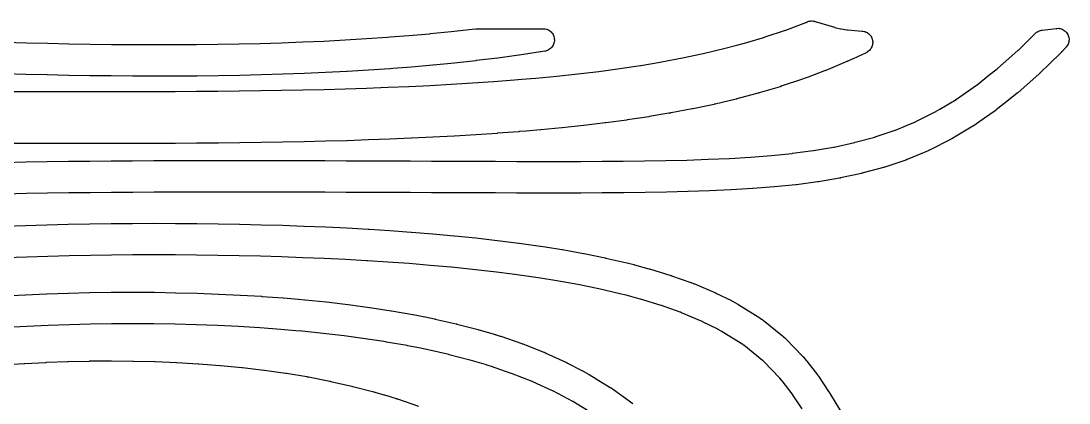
# Model space of a CAD drawing. Header units: metres. Extents: x -22.9 to 22.9, y 1.9 to 79.7.
# Drawn here: x 2.89 to 12.18, y 42.7 to 46.08 of the extents above; entities that cross this region are included whole.
import ezdxf

# ---------------------------------------------------------------- set-up
doc = ezdxf.new("R2010")
doc.units = ezdxf.units.M

msp = doc.modelspace()

# ---------------------------------------------------------------- linework, layer by layer
at = {"layer": 'MARKING'}
for points in [[(2.7421, 45.4602), (2.9315, 45.4601), (3.1207, 45.4599), (3.3098, 45.4597), (3.4987, 45.4595), (3.6876, 45.4596), (3.8764, 45.4598), (4.0652, 45.4602), (4.2538, 45.461), (4.4425, 45.4622), (4.631, 45.4638), (4.8195, 45.4658), (5.0079, 45.4684), (5.1963, 45.4716), (5.3845, 45.4754), (5.5728, 45.4798), (5.7609, 45.4851), (5.9489, 45.4911), (6.1369, 45.498), (6.3247, 45.5059), (6.5124, 45.5148), (6.7, 45.5249), (6.8874, 45.5363), (7.0746, 45.549), (7.2619, 45.5634), (7.3254, 45.5688), (7.4487, 45.5793), (7.6359, 45.5971), (7.6365, 45.5971), (7.8222, 45.6169), (7.8228, 45.6169), (8.0081, 45.639), (8.0088, 45.6391), (8.1936, 45.6639), (8.1944, 45.664), (8.3787, 45.6918), (8.3796, 45.692), (8.551, 45.721), (8.5638, 45.7232), (8.5645, 45.7234), (8.7484, 45.7577), (8.749, 45.7579), (8.7495, 45.758), (8.7501, 45.7581), (8.9319, 45.7964), (8.9325, 45.7966), (8.9332, 45.7967), (8.9338, 45.7969), (9.1152, 45.8401), (9.1159, 45.8403), (9.1165, 45.8404), (9.1171, 45.8406), (9.2321, 45.8711), (9.2979, 45.8889), (9.2985, 45.889), (9.2991, 45.8892), (9.2997, 45.8894), (9.4799, 45.9429), (9.4807, 45.9432), (9.4816, 45.9435), (9.4824, 45.9437), (9.6623, 46.0043), (9.663, 46.0045), (9.6636, 46.0048), (9.6643, 46.005), (9.7028, 46.0192), (9.8426, 46.0716), (9.8435, 46.0719), (9.8444, 46.0723), (9.8453, 46.0726), (9.8538, 46.0762), (9.8584, 46.078), (9.8607, 46.0789), (9.8701, 46.0818), (9.8798, 46.0837), (9.8896, 46.0847), (9.8995, 46.0848), (9.9093, 46.0838), (9.919, 46.0819), (9.9213, 46.0813), (9.9261, 46.08), (10.0956, 46.0289), (10.0968, 46.0286), (10.0981, 46.0282), (10.0993, 46.0279), (10.1491, 46.0157), (10.1516, 46.0151), (10.1541, 46.0146), (10.1567, 46.0142), (10.2074, 46.0072), (10.2087, 46.007), (10.21, 46.0069), (10.2113, 46.0068), (10.3419, 45.9956), (10.3467, 45.9951), (10.3488, 45.9948), (10.3583, 45.993), (10.3676, 45.9904), (10.3766, 45.9868), (10.3853, 45.9824), (10.3934, 45.9772), (10.4011, 45.9712), (10.4081, 45.9645), (10.4144, 45.9571), (10.4199, 45.9492), (10.4247, 45.9407), (10.4287, 45.9319), (10.4317, 45.9227), (10.4339, 45.9132), (10.4351, 45.9036), (10.4354, 45.8939), (10.4348, 45.8843), (10.4332, 45.8747), (10.4307, 45.8653), (10.4273, 45.8562), (10.4231, 45.8475), (10.418, 45.8393), (10.4122, 45.8315), (10.4056, 45.8244), (10.3984, 45.818), (10.3905, 45.8122), (10.3822, 45.8073), (10.3804, 45.8063), (10.376, 45.8042), (10.2611, 45.7504), (10.2608, 45.7502), (10.2595, 45.7496), (10.2591, 45.7494), (10.2149, 45.7292), (10.2142, 45.7288), (10.2135, 45.7285), (10.2127, 45.7282), (10.2082, 45.7262), (10.2074, 45.7259), (10.2067, 45.7256), (10.206, 45.7252), (10.0193, 45.6468), (10.0184, 45.6464), (10.0175, 45.6461), (10.0166, 45.6457), (10.011, 45.6435), (10.0101, 45.6431), (10.0092, 45.6428), (10.0082, 45.6424), (9.8645, 45.5885), (9.8642, 45.5884), (9.8632, 45.588), (9.8629, 45.5879), (9.8202, 45.5722), (9.8195, 45.572), (9.8189, 45.5717), (9.8182, 45.5715), (9.8141, 45.5701), (9.8135, 45.5698), (9.8128, 45.5696), (9.8121, 45.5694), (9.6253, 45.5065), (9.6244, 45.5062), (9.6236, 45.5059), (9.6227, 45.5056), (9.6174, 45.504), (9.6166, 45.5037), (9.6157, 45.5034), (9.6148, 45.5032), (9.4279, 45.4476), (9.4273, 45.4474), (9.4267, 45.4473), (9.4261, 45.4471), (9.4223, 45.446), (9.4217, 45.4459), (9.4211, 45.4457), (9.4205, 45.4455), (9.3522, 45.4271), (9.3519, 45.427), (9.2324, 45.3953), (9.2318, 45.3951), (9.2311, 45.3949), (9.2305, 45.3948), (9.2267, 45.3938), (9.226, 45.3936), (9.2254, 45.3935), (9.2248, 45.3933), (9.0376, 45.3487), (9.0369, 45.3486), (9.0363, 45.3484), (9.0356, 45.3483), (9.0317, 45.3474), (9.0311, 45.3472), (9.0304, 45.3471), (9.0298, 45.347), (8.8425, 45.3074), (8.8419, 45.3073), (8.8413, 45.3072), (8.8408, 45.3071), (8.8373, 45.3064), (8.8367, 45.3063), (8.8361, 45.3062), (8.8356, 45.3061), (8.648, 45.271), (8.6473, 45.2709), (8.6447, 45.2704), (8.6439, 45.2702), (8.629, 45.2677), (8.6288, 45.2677), (8.4552, 45.2382), (8.4544, 45.2381), (8.4512, 45.2376), (8.4502, 45.2374), (8.2619, 45.209), (8.2611, 45.2089), (8.2582, 45.2085), (8.2573, 45.2083), (8.0689, 45.1831), (8.0683, 45.183), (8.0657, 45.1827), (8.0649, 45.1826), (7.8764, 45.1601), (7.8758, 45.16), (7.8735, 45.1597), (7.8728, 45.1597), (7.6843, 45.1396), (7.6838, 45.1395), (7.6817, 45.1393), (7.6811, 45.1393), (7.4925, 45.1214), (7.492, 45.1213), (7.4903, 45.1212), (7.4898, 45.1211), (7.3644, 45.1104), (7.301, 45.1051), (7.3006, 45.105), (7.2992, 45.1049), (7.2988, 45.1049), (7.1101, 45.0904), (7.1097, 45.0904), (7.1082, 45.0903), (7.1077, 45.0902), (6.919, 45.0773), (6.9186, 45.0773), (6.9173, 45.0772), (6.9168, 45.0772), (6.7281, 45.0658), (6.7278, 45.0657), (6.7265, 45.0657), (6.7261, 45.0656), (6.5373, 45.0555), (6.5371, 45.0555), (6.5359, 45.0554), (6.5356, 45.0554), (6.3468, 45.0464), (6.3465, 45.0464), (6.3455, 45.0463), (6.3452, 45.0463), (6.1563, 45.0384), (6.1561, 45.0384), (6.1552, 45.0384), (6.1549, 45.0384), (5.966, 45.0314), (5.9658, 45.0314), (5.9649, 45.0314), (5.9647, 45.0314), (5.776, 45.0253), (5.7756, 45.0253), (5.5859, 45.02), (5.5855, 45.02), (5.3958, 45.0155), (5.3954, 45.0155), (5.2058, 45.0117), (5.2055, 45.0117), (5.0159, 45.0085), (5.0156, 45.0085), (4.826, 45.0059), (4.8257, 45.0059), (4.6362, 45.0038), (4.636, 45.0038), (4.4465, 45.0022), (4.4463, 45.0022), (4.2568, 45.001), (4.2566, 45.001), (4.0672, 45.0002), (4.0671, 45.0002), (3.8777, 44.9998), (3.8776, 44.9998), (3.6882, 44.9996), (3.6881, 44.9996), (3.4987, 44.9995), (3.3094, 44.9997), (3.1203, 44.9999), (2.9312, 45.0001), (2.7423, 45.0002)], [(2.7388, 44.833), (2.9282, 44.8369), (2.9285, 44.8369), (3.1178, 44.8401), (3.1181, 44.8401), (3.3074, 44.8428), (3.3077, 44.8428), (3.4969, 44.8449), (3.4972, 44.8449), (3.6864, 44.8466), (3.6866, 44.8466), (3.8758, 44.8479), (3.876, 44.8479), (4.0652, 44.8489), (4.0654, 44.8489), (4.2546, 44.8496), (4.2547, 44.8496), (4.4439, 44.85), (4.444, 44.85), (4.6332, 44.8502), (4.6333, 44.8502), (4.8225, 44.8502), (5.0118, 44.85), (5.201, 44.8497), (5.3902, 44.8492), (5.5794, 44.8486), (5.7686, 44.848), (5.9578, 44.8473), (6.147, 44.8465), (6.3362, 44.8457), (6.5253, 44.8448), (6.7144, 44.844), (6.9034, 44.8432), (7.0925, 44.8425), (7.2814, 44.842), (7.4703, 44.8416), (7.6592, 44.8415), (7.8479, 44.8417), (8.0365, 44.8425), (8.225, 44.8439), (8.4133, 44.8461), (8.6013, 44.8494), (8.789, 44.8541), (8.9765, 44.8606), (9.1645, 44.869), (9.1652, 44.869), (9.3511, 44.88), (9.3521, 44.8801), (9.5373, 44.8945), (9.5379, 44.8945), (9.5384, 44.8946), (9.539, 44.8946), (9.7224, 44.9132), (9.7232, 44.9133), (9.7239, 44.9134), (9.7247, 44.9135), (9.9065, 44.9374), (9.9075, 44.9375), (9.9084, 44.9377), (9.9094, 44.9378), (10.0893, 44.9685), (10.0905, 44.9688), (10.0917, 44.969), (10.0929, 44.9692), (10.2727, 45.009), (10.2737, 45.0093), (10.2746, 45.0095), (10.2756, 45.0097), (10.2797, 45.0108), (10.4534, 45.0568), (10.455, 45.0572), (10.4566, 45.0577), (10.4582, 45.0582), (10.6335, 45.1175), (10.6351, 45.1181), (10.6367, 45.1187), (10.6383, 45.1194), (10.7344, 45.1594), (10.8133, 45.1923), (10.815, 45.193), (10.8166, 45.1938), (10.8183, 45.1946), (10.9938, 45.2834), (10.9953, 45.2842), (10.9968, 45.285), (10.9983, 45.2859), (11.0307, 45.3051), (11.1744, 45.3905), (11.176, 45.3915), (11.1775, 45.3925), (11.179, 45.3935), (11.2661, 45.4543), (11.2662, 45.4544), (11.3562, 45.5171), (11.3575, 45.518), (11.3588, 45.5189), (11.3601, 45.5199), (11.4656, 45.6038), (11.4657, 45.6039), (11.5393, 45.6624), (11.5404, 45.6632), (11.5414, 45.6641), (11.5425, 45.665), (11.6426, 45.7538), (11.7235, 45.8254), (11.7244, 45.8262), (11.7252, 45.827), (11.7261, 45.8278), (11.8044, 45.904), (11.8762, 45.9739), (11.8795, 45.9771), (11.8812, 45.9786), (11.8884, 45.9844), (11.8961, 45.9895), (11.9042, 45.9939), (11.9127, 45.9975), (11.9215, 46.0004), (11.9306, 46.0024), (11.9328, 46.0027), (11.9373, 46.0034), (12.0607, 46.019), (12.0656, 46.0195), (12.0678, 46.0197), (12.0776, 46.02), (12.0874, 46.0193), (12.097, 46.0176), (12.1065, 46.015), (12.1157, 46.0115), (12.1245, 46.0071), (12.1328, 46.0019), (12.1405, 45.9959), (12.1477, 45.9891), (12.1541, 45.9817), (12.1598, 45.9737), (12.1646, 45.9652), (12.1686, 45.9562), (12.1717, 45.9469), (12.1739, 45.9373), (12.1751, 45.9276), (12.1754, 45.9178), (12.1747, 45.908), (12.173, 45.8983), (12.1705, 45.8889), (12.1669, 45.8797), (12.1625, 45.8709), (12.1573, 45.8626), (12.1513, 45.8548), (12.1499, 45.8532), (12.1466, 45.8496), (12.1119, 45.8129), (12.1112, 45.8122), (12.1105, 45.8115), (12.1098, 45.8107), (12.108, 45.8089), (12.1072, 45.8082), (12.1065, 45.8075), (12.1058, 45.8068), (11.9998, 45.7035), (11.919, 45.6248), (11.9181, 45.624), (11.9173, 45.6232), (11.9164, 45.6224), (11.9142, 45.6204), (11.9133, 45.6196), (11.9125, 45.6188), (11.9116, 45.618), (11.8284, 45.5443), (11.7254, 45.4529), (11.7243, 45.452), (11.7233, 45.4512), (11.7223, 45.4503), (11.7195, 45.448), (11.7185, 45.4471), (11.7174, 45.4463), (11.7164, 45.4454), (11.64, 45.3848), (11.5308, 45.298), (11.5296, 45.297), (11.5283, 45.296), (11.5271, 45.2951), (11.5238, 45.2926), (11.5225, 45.2917), (11.5212, 45.2908), (11.5199, 45.2898), (11.4266, 45.2249), (11.3351, 45.161), (11.3336, 45.16), (11.3321, 45.1589), (11.3306, 45.1579), (11.3265, 45.1553), (11.325, 45.1544), (11.3234, 45.1534), (11.3219, 45.1525), (11.1741, 45.0646), (11.1374, 45.0428), (11.136, 45.042), (11.1345, 45.0411), (11.133, 45.0403), (11.1291, 45.0381), (11.1275, 45.0373), (11.126, 45.0365), (11.1245, 45.0357), (10.9401, 44.9424), (10.9385, 44.9416), (10.9368, 44.9408), (10.9352, 44.94), (10.9309, 44.9381), (10.9292, 44.9373), (10.9275, 44.9366), (10.9259, 44.9359), (10.8423, 44.901), (10.7415, 44.859), (10.74, 44.8584), (10.7384, 44.8578), (10.7368, 44.8571), (10.7326, 44.8556), (10.731, 44.855), (10.7294, 44.8544), (10.7278, 44.8538), (10.5435, 44.7915), (10.5419, 44.791), (10.5403, 44.7905), (10.5387, 44.79), (10.5345, 44.7887), (10.5329, 44.7882), (10.5312, 44.7878), (10.5296, 44.7873), (10.3515, 44.7402), (10.3513, 44.7401), (10.3442, 44.7383), (10.3432, 44.738), (10.3423, 44.7378), (10.3413, 44.7375), (10.3388, 44.7369), (10.3378, 44.7367), (10.3369, 44.7365), (10.3359, 44.7362), (10.15, 44.6951), (10.1488, 44.6949), (10.1476, 44.6946), (10.1464, 44.6944), (10.1433, 44.6938), (10.1421, 44.6935), (10.1409, 44.6933), (10.1397, 44.6931), (9.9538, 44.6614), (9.9529, 44.6612), (9.952, 44.6611), (9.951, 44.6609), (9.9486, 44.6605), (9.9476, 44.6604), (9.9467, 44.6603), (9.9457, 44.6601), (9.7591, 44.6356), (9.7584, 44.6355), (9.7577, 44.6354), (9.7569, 44.6353), (9.755, 44.6351), (9.7542, 44.635), (9.7535, 44.6349), (9.7527, 44.6348), (9.5656, 44.6159), (9.565, 44.6158), (9.5645, 44.6158), (9.5639, 44.6157), (9.5623, 44.6156), (9.5618, 44.6155), (9.5612, 44.6155), (9.5606, 44.6154), (9.3732, 44.6009), (9.3724, 44.6008), (9.3708, 44.6007), (9.3697, 44.6006), (9.1813, 44.5895), (9.1807, 44.5894), (9.1794, 44.5894), (9.1786, 44.5893), (8.9899, 44.5809), (8.9895, 44.5809), (8.9887, 44.5809), (8.9881, 44.5808), (8.7994, 44.5743), (8.799, 44.5743), (8.7982, 44.5743), (8.7976, 44.5742), (8.6089, 44.5695), (8.6086, 44.5695), (8.6079, 44.5695), (8.6075, 44.5695), (8.4189, 44.5662), (8.4184, 44.5661), (8.2289, 44.5639), (8.2284, 44.5639), (8.039, 44.5625), (8.0387, 44.5625), (7.8494, 44.5617), (7.8491, 44.5617), (7.6598, 44.5615), (7.6596, 44.5615), (7.4704, 44.5616), (7.4702, 44.5616), (7.281, 44.562), (7.2809, 44.562), (7.0916, 44.5625), (6.9024, 44.5632), (6.7132, 44.564), (6.5241, 44.5648), (6.335, 44.5657), (6.1459, 44.5665), (5.9568, 44.5673), (5.7677, 44.568), (5.5787, 44.5686), (5.3896, 44.5692), (5.2006, 44.5697), (5.0116, 44.57), (4.8226, 44.5702), (4.6336, 44.5702), (4.4447, 44.57), (4.2558, 44.5696), (4.0669, 44.5689), (3.878, 44.568), (3.6892, 44.5666), (3.5004, 44.5649), (3.3117, 44.5628), (3.123, 44.5602), (2.9344, 44.5569), (2.7458, 44.5531)], [(2.7458, 45.8965), (2.9345, 45.8916), (3.1232, 45.8872), (3.3118, 45.8835), (3.5004, 45.8804), (3.6889, 45.878), (3.8774, 45.8764), (4.0658, 45.8757), (4.2542, 45.8759), (4.4426, 45.877), (4.6309, 45.8792), (4.8191, 45.8825), (5.0073, 45.8869), (5.1955, 45.8925), (5.3836, 45.8994), (5.5716, 45.9076), (5.7596, 45.9173), (5.9475, 45.9286), (6.1354, 45.9415), (6.1599, 45.9434), (6.323, 45.956), (6.5113, 45.9725), (6.5118, 45.9726), (6.6988, 45.991), (6.6994, 45.991), (6.8862, 46.0116), (6.8868, 46.0117), (6.9165, 46.0153), (6.9226, 46.0159), (6.9287, 46.0162), (6.9348, 46.0164), (7.5002, 46.0164), (7.5014, 46.0164), (7.5026, 46.0165), (7.5039, 46.0165), (7.5079, 46.0167), (7.5127, 46.0168), (7.5141, 46.0168), (7.5238, 46.0163), (7.5335, 46.0149), (7.5429, 46.0126), (7.5521, 46.0093), (7.561, 46.0051), (7.5694, 46.0002), (7.5772, 45.9944), (7.5845, 45.9878), (7.5911, 45.9806), (7.5969, 45.9728), (7.602, 45.9645), (7.6062, 45.9557), (7.6096, 45.9465), (7.612, 45.9371), (7.6135, 45.9274), (7.6141, 45.9177), (7.6137, 45.9079), (7.6123, 45.8982), (7.6101, 45.8888), (7.6069, 45.8795), (7.6028, 45.8707), (7.5979, 45.8622), (7.5921, 45.8543), (7.5857, 45.847), (7.5785, 45.8404), (7.5708, 45.8344), (7.5625, 45.8293), (7.5537, 45.825), (7.5446, 45.8216), (7.5351, 45.8191), (7.5338, 45.8188), (7.529, 45.8179), (7.4936, 45.812), (7.4931, 45.812), (7.4919, 45.8118), (7.4911, 45.8117), (7.3027, 45.7832), (7.3021, 45.7831), (7.3008, 45.7829), (7.3, 45.7828), (7.1115, 45.7571), (7.111, 45.7571), (7.1098, 45.7569), (7.109, 45.7568), (6.9205, 45.7337), (6.92, 45.7336), (6.9189, 45.7335), (6.9182, 45.7334), (6.7296, 45.7127), (6.7292, 45.7126), (6.7281, 45.7125), (6.7275, 45.7125), (6.5389, 45.6939), (6.5384, 45.6939), (6.5375, 45.6938), (6.5369, 45.6937), (6.3482, 45.6772), (6.3478, 45.6771), (6.347, 45.6771), (6.3464, 45.677), (6.1816, 45.6642), (6.1576, 45.6623), (6.1573, 45.6623), (6.1565, 45.6623), (6.156, 45.6622), (5.9673, 45.6493), (5.967, 45.6492), (5.9662, 45.6492), (5.9657, 45.6492), (5.7769, 45.6379), (5.7766, 45.6378), (5.7759, 45.6378), (5.7754, 45.6378), (5.5867, 45.628), (5.5863, 45.628), (5.5856, 45.628), (5.5852, 45.6279), (5.3964, 45.6196), (5.3961, 45.6196), (5.3955, 45.6196), (5.3951, 45.6196), (5.2066, 45.6127), (5.206, 45.6127), (5.0165, 45.607), (5.0159, 45.607), (4.8265, 45.6026), (4.8259, 45.6025), (4.6365, 45.5993), (4.6359, 45.5993), (4.4465, 45.5971), (4.446, 45.5971), (4.2566, 45.5959), (4.2561, 45.5959), (4.0667, 45.5957), (4.0662, 45.5957), (3.8769, 45.5964), (3.8764, 45.5964), (3.6871, 45.598), (3.6867, 45.598), (3.4974, 45.6004), (3.497, 45.6004), (3.3077, 45.6035), (3.3073, 45.6035), (3.118, 45.6073), (3.1177, 45.6073), (2.9284, 45.6117), (2.9281, 45.6117), (2.7389, 45.6166)], [(2.736, 44.2673), (2.9254, 44.2746), (2.926, 44.2746), (3.1155, 44.2806), (3.1161, 44.2806), (3.3055, 44.2854), (3.3061, 44.2854), (3.4954, 44.2891), (3.496, 44.2892), (3.6854, 44.2918), (3.6859, 44.2918), (3.8753, 44.2934), (3.8758, 44.2934), (4.0652, 44.2939), (4.0657, 44.2939), (4.255, 44.2935), (4.2556, 44.2935), (4.4449, 44.292), (4.4454, 44.292), (4.6347, 44.2896), (4.6353, 44.2896), (4.8246, 44.2861), (4.8251, 44.2861), (5.0145, 44.2816), (5.015, 44.2816), (5.2044, 44.2761), (5.2049, 44.2761), (5.3943, 44.2694), (5.3949, 44.2694), (5.5842, 44.2616), (5.5848, 44.2616), (5.7742, 44.2525), (5.7749, 44.2525), (5.9644, 44.2422), (5.9649, 44.2422), (5.9733, 44.2417), (5.9737, 44.2416), (6.155, 44.2301), (6.1553, 44.23), (6.1561, 44.23), (6.1565, 44.2299), (6.3452, 44.2164), (6.3456, 44.2163), (6.3464, 44.2163), (6.3469, 44.2162), (6.5355, 44.201), (6.5359, 44.2009), (6.5368, 44.2009), (6.5374, 44.2008), (6.726, 44.1837), (6.7264, 44.1837), (6.7273, 44.1836), (6.7279, 44.1835), (6.9165, 44.1645), (6.917, 44.1644), (6.918, 44.1643), (6.9187, 44.1642), (7.1072, 44.143), (7.1077, 44.1429), (7.1088, 44.1428), (7.1096, 44.1427), (7.298, 44.119), (7.2986, 44.1189), (7.2998, 44.1188), (7.3006, 44.1187), (7.4892, 44.0923), (7.4896, 44.0922), (7.4906, 44.0921), (7.4913, 44.092), (7.5329, 44.0857), (7.5334, 44.0856), (7.5346, 44.0854), (7.5353, 44.0853), (7.6813, 44.0614), (7.682, 44.0613), (7.6835, 44.061), (7.6845, 44.0608), (7.8728, 44.0266), (7.8733, 44.0265), (7.8738, 44.0264), (7.8743, 44.0263), (7.8757, 44.0261), (7.8762, 44.026), (7.8767, 44.0259), (7.8772, 44.0257), (8.0647, 43.9876), (8.0653, 43.9875), (8.0659, 43.9874), (8.0665, 43.9872), (8.068, 43.9869), (8.0685, 43.9868), (8.0691, 43.9866), (8.0697, 43.9865), (8.2572, 43.9437), (8.2579, 43.9435), (8.2595, 43.9431), (8.2605, 43.9429), (8.3183, 43.9286), (8.319, 43.9284), (8.3196, 43.9283), (8.3202, 43.9281), (8.3219, 43.9277), (8.3225, 43.9275), (8.3231, 43.9273), (8.3237, 43.9272), (8.452, 43.8919), (8.4527, 43.8917), (8.4534, 43.8915), (8.4541, 43.8913), (8.4559, 43.8908), (8.4566, 43.8905), (8.4573, 43.8903), (8.458, 43.8901), (8.6448, 43.8328), (8.6457, 43.8325), (8.6466, 43.8322), (8.6474, 43.8319), (8.6498, 43.8312), (8.6507, 43.8309), (8.6515, 43.8306), (8.6524, 43.8303), (8.8241, 43.7704), (8.8251, 43.7701), (8.826, 43.7698), (8.827, 43.7694), (8.8294, 43.7685), (8.8303, 43.7681), (8.8313, 43.7678), (8.8322, 43.7674), (8.8445, 43.7626), (8.8452, 43.7623), (8.8458, 43.7621), (8.8465, 43.7618), (8.8481, 43.7611), (8.8488, 43.7608), (8.8494, 43.7606), (8.8501, 43.7603), (9.0365, 43.6807), (9.0377, 43.6802), (9.0388, 43.6797), (9.0399, 43.6792), (9.0429, 43.6779), (9.044, 43.6773), (9.0451, 43.6768), (9.0462, 43.6763), (9.1826, 43.6099), (9.1839, 43.6092), (9.1853, 43.6085), (9.1866, 43.6079), (9.1899, 43.6061), (9.1912, 43.6054), (9.1925, 43.6047), (9.1938, 43.604), (9.2394, 43.5784), (9.2404, 43.5778), (9.2414, 43.5772), (9.2425, 43.5766), (9.2451, 43.5751), (9.2461, 43.5745), (9.2471, 43.5738), (9.2481, 43.5732), (9.4345, 43.4567), (9.4353, 43.4561), (9.4361, 43.4556), (9.437, 43.4551), (9.4391, 43.4537), (9.4399, 43.4531), (9.4408, 43.4526), (9.4416, 43.452), (9.4509, 43.4457), (9.4526, 43.4445), (9.4542, 43.4434), (9.4558, 43.4422), (9.46, 43.4391), (9.4615, 43.4379), (9.4631, 43.4367), (9.4647, 43.4355), (9.6371, 43.2966), (9.638, 43.2959), (9.6389, 43.2952), (9.6397, 43.2945), (9.6419, 43.2926), (9.6428, 43.2919), (9.6436, 43.2912), (9.6444, 43.2904), (9.6556, 43.2806), (9.6571, 43.2793), (9.6586, 43.2779), (9.66, 43.2766), (9.6637, 43.273), (9.6651, 43.2717), (9.6665, 43.2703), (9.6679, 43.2689), (9.8137, 43.1183), (9.815, 43.1169), (9.8163, 43.1155), (9.8176, 43.1141), (9.8209, 43.1105), (9.8222, 43.109), (9.8234, 43.1076), (9.8246, 43.1061), (9.8467, 43.0796), (9.8472, 43.079), (9.8477, 43.0784), (9.8481, 43.0778), (9.8494, 43.0763), (9.8498, 43.0757), (9.8503, 43.0751), (9.8508, 43.0745), (9.9461, 42.9525), (9.9472, 42.9511), (9.9483, 42.9496), (9.9494, 42.9481), (9.9523, 42.9441), (9.9534, 42.9426), (9.9544, 42.9411), (9.9555, 42.9395), (10.0449, 42.8055), (10.0452, 42.805), (10.0455, 42.8046), (10.0458, 42.8041), (10.0465, 42.803), (10.0468, 42.8025), (10.0471, 42.8021), (10.0474, 42.8016), (10.0576, 42.7856), (10.058, 42.7849), (10.0584, 42.7843), (10.0589, 42.7836), (10.0599, 42.7819), (10.0603, 42.7812), (10.0607, 42.7805), (10.0611, 42.7799), (10.1515, 42.6275)], [(9.8111, 42.6514), (9.7255, 42.7798), (9.7244, 42.7813), (9.7233, 42.7828), (9.7222, 42.7843), (9.6314, 42.9005), (9.6309, 42.9011), (9.6305, 42.9017), (9.63, 42.9023), (9.6127, 42.9231), (9.6114, 42.9245), (9.6102, 42.926), (9.6089, 42.9273), (9.4706, 43.0701), (9.4692, 43.0715), (9.4678, 43.0728), (9.4664, 43.0742), (9.4616, 43.0783), (9.4608, 43.079), (9.46, 43.0798), (9.4591, 43.0805), (9.2934, 43.2139), (9.2918, 43.2151), (9.2902, 43.2163), (9.2886, 43.2174), (9.2862, 43.2191), (9.2853, 43.2197), (9.2845, 43.2202), (9.2837, 43.2207), (9.1024, 43.3341), (9.1014, 43.3347), (9.1004, 43.3353), (9.0994, 43.3359), (9.0603, 43.3579), (9.059, 43.3586), (9.0577, 43.3592), (9.0564, 43.3599), (8.9268, 43.423), (8.9257, 43.4235), (8.9245, 43.424), (8.9234, 43.4245), (8.7419, 43.502), (8.7413, 43.5023), (8.7406, 43.5025), (8.74, 43.5028), (8.7321, 43.5059), (8.7312, 43.5063), (8.7302, 43.5066), (8.7293, 43.507), (8.5627, 43.565), (8.5619, 43.5653), (8.561, 43.5656), (8.5601, 43.5659), (8.3778, 43.6219), (8.3771, 43.6221), (8.3764, 43.6223), (8.3757, 43.6225), (8.2512, 43.6567), (8.2506, 43.6569), (8.2499, 43.6571), (8.2493, 43.6572), (8.1951, 43.6706), (8.1943, 43.6708), (8.009, 43.7132), (8.0084, 43.7133), (8.0078, 43.7134), (8.0072, 43.7136), (7.8228, 43.7511), (7.8223, 43.7512), (7.8218, 43.7513), (7.8213, 43.7514), (7.6363, 43.785), (7.6355, 43.7851), (7.4913, 43.8088), (7.4907, 43.8089), (7.4506, 43.8149), (7.4501, 43.815), (7.2634, 43.8412), (7.2627, 43.8412), (7.076, 43.8647), (7.0754, 43.8648), (6.8885, 43.8859), (6.888, 43.8859), (6.7009, 43.9048), (6.7004, 43.9049), (6.5137, 43.9218), (6.3258, 43.937), (6.1378, 43.9506), (5.9568, 43.9621), (5.9499, 43.9626), (5.7617, 43.9728), (5.5735, 43.9818), (5.3852, 43.9896), (5.1969, 43.9962), (5.0086, 44.0017), (4.8202, 44.0062), (4.6318, 44.0096), (4.4434, 44.012), (4.2551, 44.0135), (4.0667, 44.0139), (3.8783, 44.0134), (3.69, 44.0118), (3.5016, 44.0092), (3.3134, 44.0055), (3.1251, 44.0007), (2.9369, 43.9948), (2.7488, 43.9876)], [(2.7348, 43.6511), (2.9235, 43.6612), (2.9239, 43.6612), (2.9248, 43.6613), (2.9254, 43.6613), (3.114, 43.6695), (3.1144, 43.6695), (3.1153, 43.6695), (3.1158, 43.6696), (3.3045, 43.6759), (3.3049, 43.6759), (3.3058, 43.6759), (3.3063, 43.6759), (3.495, 43.6804), (3.4954, 43.6804), (3.4962, 43.6805), (3.4968, 43.6805), (3.6855, 43.6831), (3.6859, 43.6831), (3.6867, 43.6831), (3.6873, 43.6831), (3.8759, 43.6839), (3.8763, 43.6839), (3.8772, 43.6839), (3.8778, 43.6839), (4.0664, 43.6829), (4.0669, 43.6829), (4.0678, 43.6829), (4.0684, 43.6829), (4.257, 43.6799), (4.2574, 43.6799), (4.2583, 43.6799), (4.2589, 43.6799), (4.4475, 43.675), (4.4479, 43.6749), (4.4489, 43.6749), (4.4495, 43.6749), (4.6381, 43.668), (4.6386, 43.668), (4.6396, 43.6679), (4.6402, 43.6679), (4.8288, 43.6589), (4.8292, 43.6589), (4.8303, 43.6588), (4.831, 43.6588), (5.0195, 43.6476), (5.02, 43.6475), (5.0211, 43.6475), (5.0218, 43.6474), (5.2103, 43.6339), (5.2108, 43.6338), (5.2119, 43.6338), (5.2127, 43.6337), (5.3445, 43.6226), (5.345, 43.6225), (5.4017, 43.6175), (5.4023, 43.6174), (5.4035, 43.6173), (5.4043, 43.6172), (5.5927, 43.5979), (5.5933, 43.5979), (5.5947, 43.5977), (5.5956, 43.5976), (5.7839, 43.5753), (5.7846, 43.5753), (5.7861, 43.5751), (5.787, 43.5749), (5.9753, 43.5495), (5.976, 43.5494), (5.9776, 43.5491), (5.9787, 43.549), (6.1668, 43.52), (6.1677, 43.5199), (6.1694, 43.5196), (6.1706, 43.5194), (6.3587, 43.4866), (6.3595, 43.4865), (6.3613, 43.4862), (6.3624, 43.486), (6.4658, 43.4658), (6.4663, 43.4657), (6.4674, 43.4655), (6.4681, 43.4654), (6.5524, 43.4479), (6.5529, 43.4478), (6.5534, 43.4476), (6.554, 43.4475), (6.5554, 43.4472), (6.5559, 43.4471), (6.5565, 43.447), (6.557, 43.4468), (6.7443, 43.4036), (6.745, 43.4034), (6.7457, 43.4032), (6.7463, 43.4031), (6.7481, 43.4027), (6.7488, 43.4025), (6.7494, 43.4023), (6.7501, 43.4021), (6.9372, 43.3534), (6.9379, 43.3532), (6.9386, 43.3531), (6.9393, 43.3529), (6.9411, 43.3524), (6.9418, 43.3522), (6.9424, 43.352), (6.9431, 43.3518), (7.0926, 43.3082), (7.0931, 43.3081), (7.0936, 43.3079), (7.0941, 43.3078), (7.0954, 43.3074), (7.0959, 43.3072), (7.0964, 43.3071), (7.0969, 43.3069), (7.133, 43.2956), (7.1337, 43.2954), (7.1343, 43.2952), (7.135, 43.2949), (7.1367, 43.2944), (7.1373, 43.2942), (7.138, 43.2939), (7.1387, 43.2937), (7.3254, 43.2293), (7.3263, 43.229), (7.3273, 43.2287), (7.3282, 43.2283), (7.3306, 43.2275), (7.3315, 43.2271), (7.3324, 43.2268), (7.3333, 43.2264), (7.5201, 43.1537), (7.5208, 43.1534), (7.5214, 43.1532), (7.5221, 43.1529), (7.5238, 43.1522), (7.5245, 43.1519), (7.5251, 43.1517), (7.5258, 43.1514), (7.5331, 43.1483), (7.5339, 43.148), (7.5346, 43.1477), (7.5353, 43.1474), (7.5371, 43.1465), (7.5378, 43.1462), (7.5385, 43.1459), (7.5393, 43.1456), (7.7164, 43.0642), (7.7174, 43.0637), (7.7184, 43.0632), (7.7194, 43.0628), (7.7219, 43.0615), (7.7229, 43.061), (7.7239, 43.0605), (7.7249, 43.06), (7.8626, 42.9893), (7.8633, 42.9889), (7.8641, 42.9885), (7.8649, 42.988), (7.8669, 42.987), (7.8677, 42.9865), (7.8685, 42.9861), (7.8693, 42.9857), (7.9156, 42.9598), (7.9164, 42.9593), (7.9173, 42.9588), (7.9182, 42.9583), (7.9205, 42.9569), (7.9214, 42.9564), (7.9223, 42.9559), (7.9231, 42.9553), (8.1098, 42.8407), (8.1106, 42.8402), (8.1113, 42.8397), (8.1121, 42.8392), (8.1141, 42.8379), (8.1149, 42.8374), (8.1157, 42.8369), (8.1165, 42.8364), (8.1309, 42.8268), (8.1317, 42.8262), (8.1325, 42.8256), (8.1334, 42.8251), (8.1355, 42.8236), (8.1364, 42.823), (8.1372, 42.8224), (8.138, 42.8218), (8.3079, 42.6983)], [(7.961, 42.6034), (7.779, 42.7153), (7.7781, 42.7158), (7.7772, 42.7163), (7.7763, 42.7168), (7.7347, 42.7401), (7.7339, 42.7405), (7.7331, 42.741), (7.7324, 42.7414), (7.5996, 42.8096), (7.5986, 42.8101), (7.5976, 42.8106), (7.5967, 42.811), (7.4243, 42.8903), (7.4236, 42.8906), (7.4229, 42.8909), (7.4222, 42.8912), (7.4186, 42.8927), (7.418, 42.893), (7.4173, 42.8932), (7.4166, 42.8935), (7.2343, 42.9645), (7.2334, 42.9649), (7.2325, 42.9652), (7.2315, 42.9655), (7.0492, 43.0284), (7.0486, 43.0286), (7.0479, 43.0288), (7.0473, 43.029), (7.0144, 43.0393), (7.0139, 43.0395), (7.0134, 43.0397), (7.0129, 43.0398), (6.8667, 43.0824), (6.866, 43.0826), (6.8653, 43.0828), (6.8646, 43.083), (6.6814, 43.1307), (6.6807, 43.1309), (6.6801, 43.131), (6.6794, 43.1312), (6.4955, 43.1737), (6.495, 43.1738), (6.4944, 43.1739), (6.4939, 43.174), (6.4125, 43.1909), (6.4119, 43.1911), (6.311, 43.2107), (6.31, 43.2109), (6.1246, 43.2432), (6.1236, 43.2434), (5.9381, 43.2719), (5.9372, 43.2721), (5.7513, 43.2972), (5.7505, 43.2973), (5.5644, 43.3193), (5.5636, 43.3194), (5.3772, 43.3385), (5.3765, 43.3386), (5.3215, 43.3435), (5.1905, 43.3546), (5.1899, 43.3546), (5.0031, 43.368), (5.0025, 43.3681), (4.8156, 43.3792), (4.815, 43.3792), (4.628, 43.3882), (4.6275, 43.3882), (4.4404, 43.395), (4.4399, 43.3951), (4.2528, 43.3999), (4.2522, 43.3999), (4.0651, 43.4029), (4.0646, 43.4029), (3.8779, 43.4039), (3.6901, 43.4031), (3.5024, 43.4005), (3.3146, 43.3961), (3.1269, 43.3898), (2.9391, 43.3816), (2.7509, 43.3716)], [(2.7268, 43.0402), (2.9152, 43.0529), (2.9158, 43.053), (2.9185, 43.0531), (2.9193, 43.0532), (3.1076, 43.0631), (3.1083, 43.0632), (3.111, 43.0633), (3.1118, 43.0633), (3.3001, 43.0705), (3.3008, 43.0705), (3.3035, 43.0706), (3.3043, 43.0707), (3.4927, 43.075), (3.4934, 43.075), (3.4962, 43.0751), (3.497, 43.0751), (3.6853, 43.0765), (3.686, 43.0765), (3.6889, 43.0765), (3.6898, 43.0765), (3.8781, 43.075), (3.8788, 43.075), (3.8817, 43.075), (3.8826, 43.0749), (4.0709, 43.0704), (4.0717, 43.0703), (4.0747, 43.0702), (4.0757, 43.0702), (4.2639, 43.0624), (4.2647, 43.0624), (4.2679, 43.0622), (4.2688, 43.0622), (4.457, 43.051), (4.4579, 43.051), (4.4612, 43.0508), (4.4622, 43.0507), (4.6504, 43.0361), (4.6512, 43.036), (4.6547, 43.0357), (4.6558, 43.0356), (4.8441, 43.0173), (4.8446, 43.0172), (4.8451, 43.0172), (4.8456, 43.0171), (4.8488, 43.0168), (4.8493, 43.0167), (4.8498, 43.0167), (4.8504, 43.0166), (5.0379, 42.9945), (5.0384, 42.9944), (5.039, 42.9943), (5.0395, 42.9942), (5.0429, 42.9938), (5.0434, 42.9937), (5.044, 42.9937), (5.0445, 42.9936), (5.232, 42.9673), (5.2325, 42.9672), (5.2331, 42.9671), (5.2337, 42.967), (5.2373, 42.9665), (5.2378, 42.9664), (5.2384, 42.9663), (5.239, 42.9662), (5.42, 42.9365), (5.4204, 42.9364), (5.422, 42.9361), (5.4225, 42.936), (5.4284, 42.935), (5.429, 42.9349), (5.4296, 42.9348), (5.4302, 42.9347), (5.4338, 42.934), (5.4344, 42.9339), (5.4349, 42.9338), (5.4355, 42.9337), (5.6227, 42.8966), (5.6234, 42.8965), (5.6241, 42.8963), (5.6248, 42.8962), (5.629, 42.8953), (5.6297, 42.8951), (5.6304, 42.895), (5.631, 42.8948), (5.8181, 42.8524), (5.8188, 42.8522), (5.8195, 42.852), (5.8202, 42.8519), (5.8247, 42.8508), (5.8255, 42.8506), (5.8262, 42.8504), (5.8269, 42.8502), (6.0139, 42.8018), (6.0146, 42.8016), (6.0153, 42.8014), (6.016, 42.8013), (6.0203, 42.8001), (6.021, 42.7999), (6.0217, 42.7997), (6.0224, 42.7995), (6.1039, 42.7758), (6.1047, 42.7756), (6.1075, 42.7748), (6.1084, 42.7745), (6.213, 42.7423), (6.2138, 42.742), (6.2146, 42.7418), (6.2154, 42.7415), (6.2202, 42.7399), (6.221, 42.7397), (6.2218, 42.7394), (6.2226, 42.7391), (6.4092, 42.6748)]]:
    msp.add_lwpolyline(points, dxfattribs=at)

doc.saveas('drawing.dxf')
